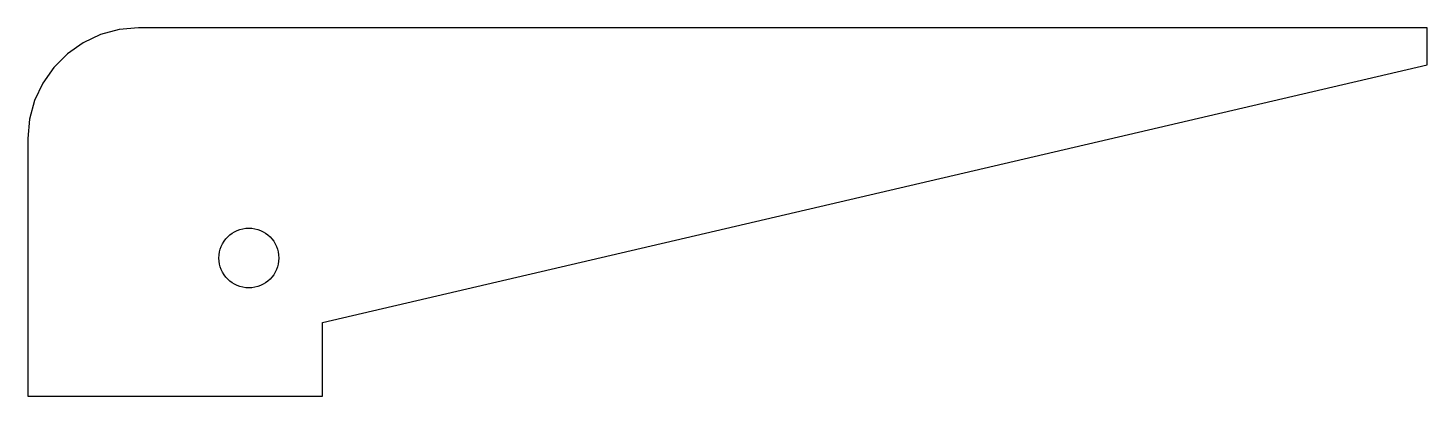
# Model space of a CAD drawing. Header units: inches. Extents: x 0 to 9.5, y 0 to 2.5.
import ezdxf

# ---------------------------------------------------------------- set-up
doc = ezdxf.new("R2010")
doc.units = ezdxf.units.IN
doc.header["$MEASUREMENT"] = 0
doc.layers.add('CUT', color=7, linetype='Continuous')

msp = doc.modelspace()

# ---------------------------------------------------------------- linework, layer by layer
at = {"layer": 'CUT'}
for p, q in [((0.6198, 2.4886), (0.4935, 2.4548)), ((0.75, 2.5), (0.6198, 2.4886)), ((9.5, 2.5), (0.75, 2.5)), ((9.5, 2.25), (9.5, 2.5)), ((0.375, 2.3995), (0.2679, 2.3245)), ((0.4935, 2.4548), (0.375, 2.3995)), ((0.2679, 2.3245), (0.1755, 2.2321)), ((0.1755, 2.2321), (0.1005, 2.125)), ((2, 0.5), (9.5, 2.25)), ((0.1005, 2.125), (0.0452, 2.0065)), ((0.0452, 2.0065), (0.0114, 1.8802)), ((0.0114, 1.8802), (0, 1.75)), ((0, 1.75), (0, 0)), ((2, 0), (2, 0.5)), ((0, 0), (2, 0))]:
    msp.add_line(p, q, dxfattribs=at)
msp.add_circle((1.5, 0.9375), 0.2031, dxfattribs=at)

doc.saveas('drawing.dxf')
